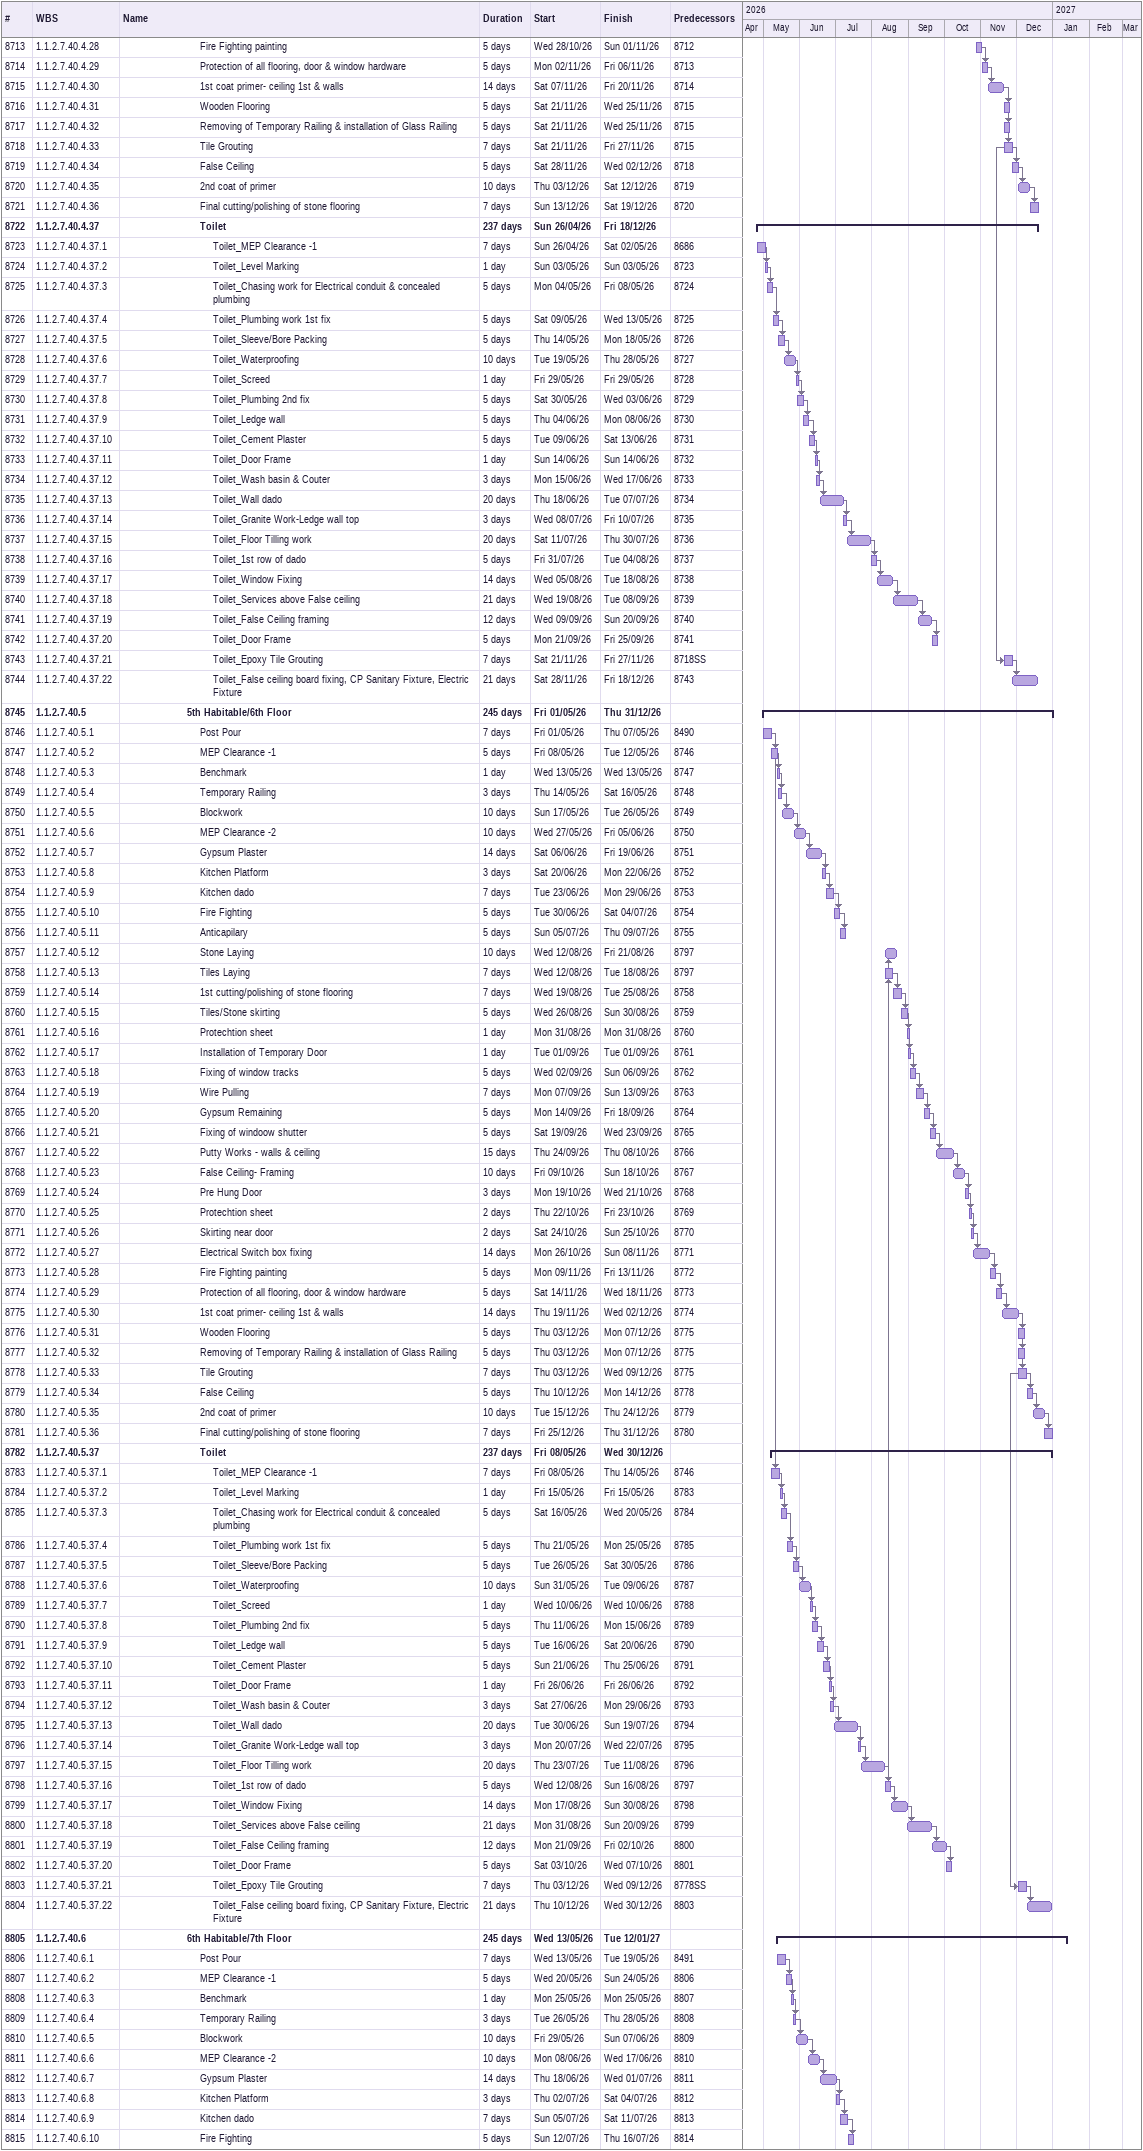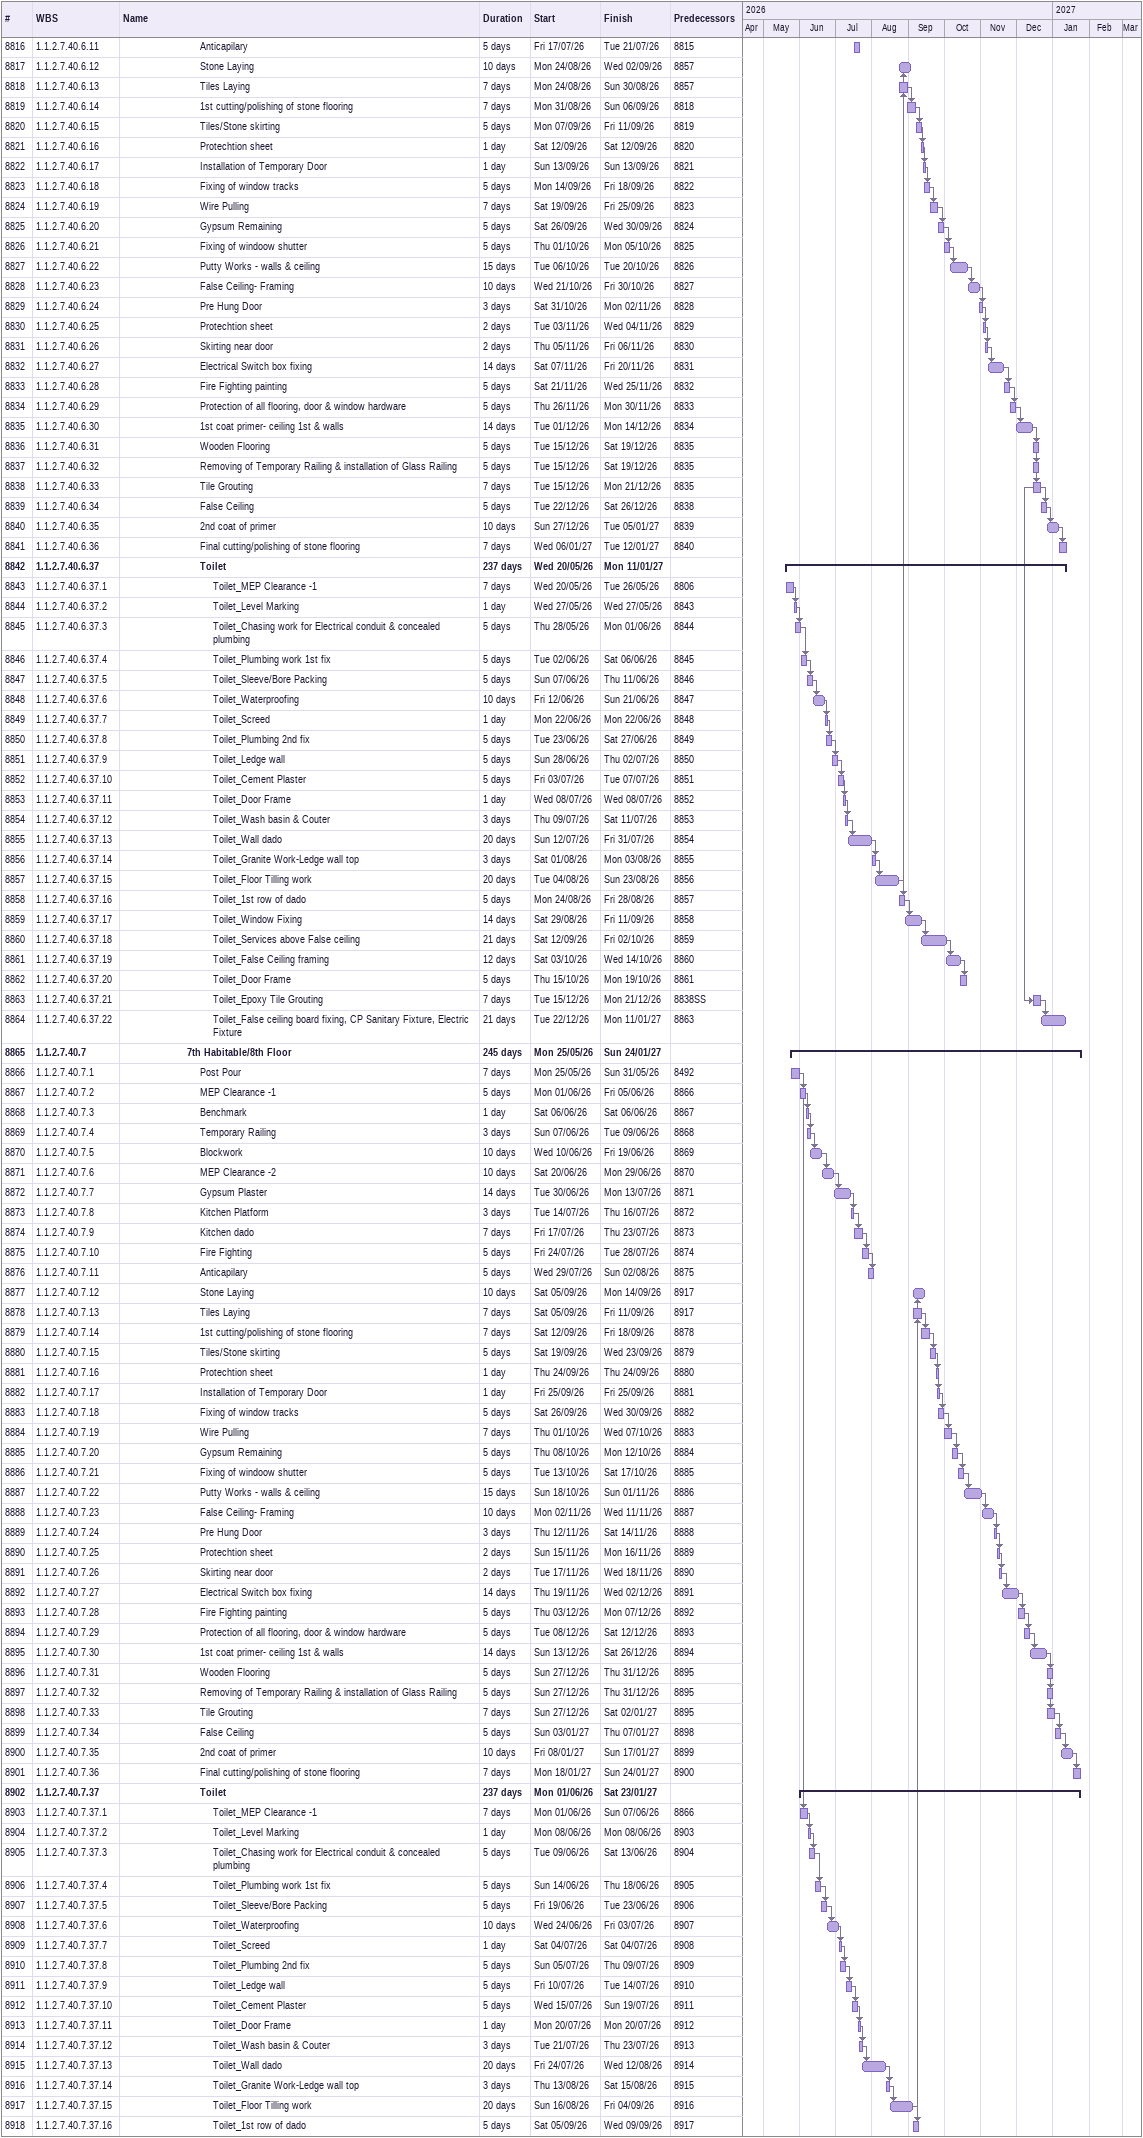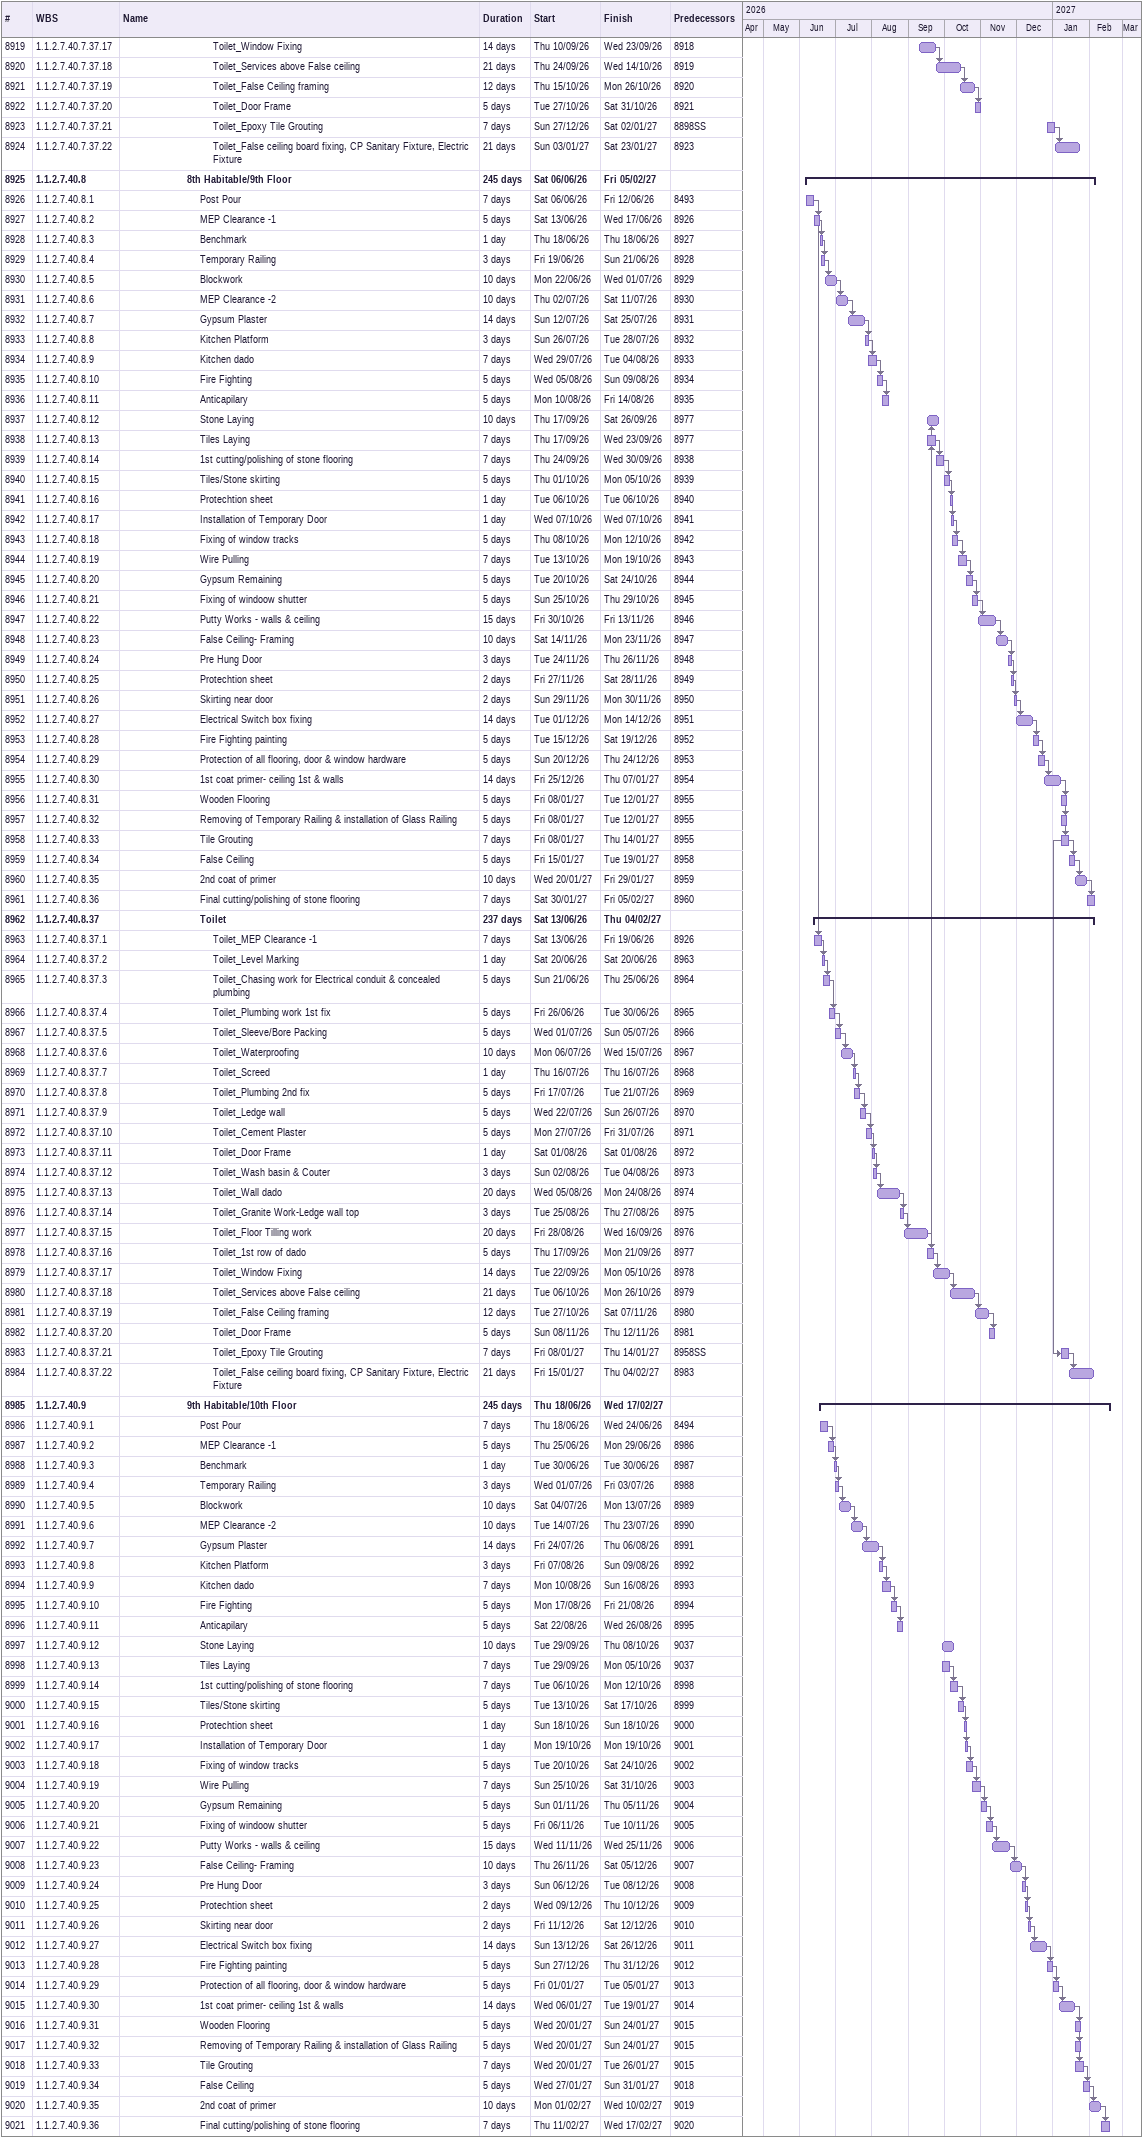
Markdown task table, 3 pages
| ID | WBS | Task | Duration | Start | Finish | Predecessors |
|---|---|---|---|---|---|---|
| 8713 | 1.1.2.7.40.4.28 | Fire Fighting painting | 5d | 2026-10-28 | 2026-11-01 | 8712 |
| 8714 | 1.1.2.7.40.4.29 | Protection of all flooring, door & window hardware | 5d | 2026-11-02 | 2026-11-06 | 8713 |
| 8715 | 1.1.2.7.40.4.30 | 1st coat primer- ceiling 1st & walls | 14d | 2026-11-07 | 2026-11-20 | 8714 |
| 8716 | 1.1.2.7.40.4.31 | Wooden Flooring | 5d | 2026-11-21 | 2026-11-25 | 8715 |
| 8717 | 1.1.2.7.40.4.32 | Removing of Temporary Railing & installation of Glass Railing | 5d | 2026-11-21 | 2026-11-25 | 8715 |
| 8718 | 1.1.2.7.40.4.33 | Tile Grouting | 7d | 2026-11-21 | 2026-11-27 | 8715 |
| 8719 | 1.1.2.7.40.4.34 | False Ceiling | 5d | 2026-11-28 | 2026-12-02 | 8718 |
| 8720 | 1.1.2.7.40.4.35 | 2nd coat of primer | 10d | 2026-12-03 | 2026-12-12 | 8719 |
| 8721 | 1.1.2.7.40.4.36 | Final cutting/polishing of stone flooring | 7d | 2026-12-13 | 2026-12-19 | 8720 |
| 8722 | 1.1.2.7.40.4.37 | **Toilet** | 237d | 2026-04-26 | 2026-12-18 |  |
| 8723 | 1.1.2.7.40.4.37.1 | Toilet_MEP Clearance -1 | 7d | 2026-04-26 | 2026-05-02 | 8686 |
| 8724 | 1.1.2.7.40.4.37.2 | Toilet_Level Marking | 1d | 2026-05-03 | 2026-05-03 | 8723 |
| 8725 | 1.1.2.7.40.4.37.3 | Toilet_Chasing work for Electrical conduit & concealed plumbing | 5d | 2026-05-04 | 2026-05-08 | 8724 |
| 8726 | 1.1.2.7.40.4.37.4 | Toilet_Plumbing work 1st fix | 5d | 2026-05-09 | 2026-05-13 | 8725 |
| 8727 | 1.1.2.7.40.4.37.5 | Toilet_Sleeve/Bore Packing | 5d | 2026-05-14 | 2026-05-18 | 8726 |
| 8728 | 1.1.2.7.40.4.37.6 | Toilet_Waterproofing | 10d | 2026-05-19 | 2026-05-28 | 8727 |
| 8729 | 1.1.2.7.40.4.37.7 | Toilet_Screed | 1d | 2026-05-29 | 2026-05-29 | 8728 |
| 8730 | 1.1.2.7.40.4.37.8 | Toilet_Plumbing 2nd fix | 5d | 2026-05-30 | 2026-06-03 | 8729 |
| 8731 | 1.1.2.7.40.4.37.9 | Toilet_Ledge wall | 5d | 2026-06-04 | 2026-06-08 | 8730 |
| 8732 | 1.1.2.7.40.4.37.10 | Toilet_Cement Plaster | 5d | 2026-06-09 | 2026-06-13 | 8731 |
| 8733 | 1.1.2.7.40.4.37.11 | Toilet_Door Frame | 1d | 2026-06-14 | 2026-06-14 | 8732 |
| 8734 | 1.1.2.7.40.4.37.12 | Toilet_Wash basin & Couter | 3d | 2026-06-15 | 2026-06-17 | 8733 |
| 8735 | 1.1.2.7.40.4.37.13 | Toilet_Wall dado | 20d | 2026-06-18 | 2026-07-07 | 8734 |
| 8736 | 1.1.2.7.40.4.37.14 | Toilet_Granite Work-Ledge wall top | 3d | 2026-07-08 | 2026-07-10 | 8735 |
| 8737 | 1.1.2.7.40.4.37.15 | Toilet_Floor Tilling work | 20d | 2026-07-11 | 2026-07-30 | 8736 |
| 8738 | 1.1.2.7.40.4.37.16 | Toilet_1st row of dado | 5d | 2026-07-31 | 2026-08-04 | 8737 |
| 8739 | 1.1.2.7.40.4.37.17 | Toilet_Window Fixing | 14d | 2026-08-05 | 2026-08-18 | 8738 |
| 8740 | 1.1.2.7.40.4.37.18 | Toilet_Services above False ceiling | 21d | 2026-08-19 | 2026-09-08 | 8739 |
| 8741 | 1.1.2.7.40.4.37.19 | Toilet_False Ceiling framing | 12d | 2026-09-09 | 2026-09-20 | 8740 |
| 8742 | 1.1.2.7.40.4.37.20 | Toilet_Door Frame | 5d | 2026-09-21 | 2026-09-25 | 8741 |
| 8743 | 1.1.2.7.40.4.37.21 | Toilet_Epoxy Tile Grouting | 7d | 2026-11-21 | 2026-11-27 | 8718SS |
| 8744 | 1.1.2.7.40.4.37.22 | Toilet_False ceiling board fixing, CP Sanitary Fixture, Electric Fixture | 21d | 2026-11-28 | 2026-12-18 | 8743 |
| 8745 | 1.1.2.7.40.5 | **5th Habitable/6th Floor** | 245d | 2026-05-01 | 2026-12-31 |  |
| 8746 | 1.1.2.7.40.5.1 | Post Pour | 7d | 2026-05-01 | 2026-05-07 | 8490 |
| 8747 | 1.1.2.7.40.5.2 | MEP Clearance -1 | 5d | 2026-05-08 | 2026-05-12 | 8746 |
| 8748 | 1.1.2.7.40.5.3 | Benchmark | 1d | 2026-05-13 | 2026-05-13 | 8747 |
| 8749 | 1.1.2.7.40.5.4 | Temporary Railing | 3d | 2026-05-14 | 2026-05-16 | 8748 |
| 8750 | 1.1.2.7.40.5.5 | Blockwork | 10d | 2026-05-17 | 2026-05-26 | 8749 |
| 8751 | 1.1.2.7.40.5.6 | MEP Clearance -2 | 10d | 2026-05-27 | 2026-06-05 | 8750 |
| 8752 | 1.1.2.7.40.5.7 | Gypsum Plaster | 14d | 2026-06-06 | 2026-06-19 | 8751 |
| 8753 | 1.1.2.7.40.5.8 | Kitchen Platform | 3d | 2026-06-20 | 2026-06-22 | 8752 |
| 8754 | 1.1.2.7.40.5.9 | Kitchen dado | 7d | 2026-06-23 | 2026-06-29 | 8753 |
| 8755 | 1.1.2.7.40.5.10 | Fire Fighting | 5d | 2026-06-30 | 2026-07-04 | 8754 |
| 8756 | 1.1.2.7.40.5.11 | Anticapilary | 5d | 2026-07-05 | 2026-07-09 | 8755 |
| 8757 | 1.1.2.7.40.5.12 | Stone Laying | 10d | 2026-08-12 | 2026-08-21 | 8797 |
| 8758 | 1.1.2.7.40.5.13 | Tiles Laying | 7d | 2026-08-12 | 2026-08-18 | 8797 |
| 8759 | 1.1.2.7.40.5.14 | 1st cutting/polishing of stone flooring | 7d | 2026-08-19 | 2026-08-25 | 8758 |
| 8760 | 1.1.2.7.40.5.15 | Tiles/Stone skirting | 5d | 2026-08-26 | 2026-08-30 | 8759 |
| 8761 | 1.1.2.7.40.5.16 | Protechtion sheet | 1d | 2026-08-31 | 2026-08-31 | 8760 |
| 8762 | 1.1.2.7.40.5.17 | Installation of Temporary Door | 1d | 2026-09-01 | 2026-09-01 | 8761 |
| 8763 | 1.1.2.7.40.5.18 | Fixing of window tracks | 5d | 2026-09-02 | 2026-09-06 | 8762 |
| 8764 | 1.1.2.7.40.5.19 | Wire Pulling | 7d | 2026-09-07 | 2026-09-13 | 8763 |
| 8765 | 1.1.2.7.40.5.20 | Gypsum Remaining | 5d | 2026-09-14 | 2026-09-18 | 8764 |
| 8766 | 1.1.2.7.40.5.21 | Fixing of windoow shutter | 5d | 2026-09-19 | 2026-09-23 | 8765 |
| 8767 | 1.1.2.7.40.5.22 | Putty Works - walls & ceiling | 15d | 2026-09-24 | 2026-10-08 | 8766 |
| 8768 | 1.1.2.7.40.5.23 | False Ceiling- Framing | 10d | 2026-10-09 | 2026-10-18 | 8767 |
| 8769 | 1.1.2.7.40.5.24 | Pre Hung Door | 3d | 2026-10-19 | 2026-10-21 | 8768 |
| 8770 | 1.1.2.7.40.5.25 | Protechtion sheet | 2d | 2026-10-22 | 2026-10-23 | 8769 |
| 8771 | 1.1.2.7.40.5.26 | Skirting near door | 2d | 2026-10-24 | 2026-10-25 | 8770 |
| 8772 | 1.1.2.7.40.5.27 | Electrical Switch box fixing | 14d | 2026-10-26 | 2026-11-08 | 8771 |
| 8773 | 1.1.2.7.40.5.28 | Fire Fighting painting | 5d | 2026-11-09 | 2026-11-13 | 8772 |
| 8774 | 1.1.2.7.40.5.29 | Protection of all flooring, door & window hardware | 5d | 2026-11-14 | 2026-11-18 | 8773 |
| 8775 | 1.1.2.7.40.5.30 | 1st coat primer- ceiling 1st & walls | 14d | 2026-11-19 | 2026-12-02 | 8774 |
| 8776 | 1.1.2.7.40.5.31 | Wooden Flooring | 5d | 2026-12-03 | 2026-12-07 | 8775 |
| 8777 | 1.1.2.7.40.5.32 | Removing of Temporary Railing & installation of Glass Railing | 5d | 2026-12-03 | 2026-12-07 | 8775 |
| 8778 | 1.1.2.7.40.5.33 | Tile Grouting | 7d | 2026-12-03 | 2026-12-09 | 8775 |
| 8779 | 1.1.2.7.40.5.34 | False Ceiling | 5d | 2026-12-10 | 2026-12-14 | 8778 |
| 8780 | 1.1.2.7.40.5.35 | 2nd coat of primer | 10d | 2026-12-15 | 2026-12-24 | 8779 |
| 8781 | 1.1.2.7.40.5.36 | Final cutting/polishing of stone flooring | 7d | 2026-12-25 | 2026-12-31 | 8780 |
| 8782 | 1.1.2.7.40.5.37 | **Toilet** | 237d | 2026-05-08 | 2026-12-30 |  |
| 8783 | 1.1.2.7.40.5.37.1 | Toilet_MEP Clearance -1 | 7d | 2026-05-08 | 2026-05-14 | 8746 |
| 8784 | 1.1.2.7.40.5.37.2 | Toilet_Level Marking | 1d | 2026-05-15 | 2026-05-15 | 8783 |
| 8785 | 1.1.2.7.40.5.37.3 | Toilet_Chasing work for Electrical conduit & concealed plumbing | 5d | 2026-05-16 | 2026-05-20 | 8784 |
| 8786 | 1.1.2.7.40.5.37.4 | Toilet_Plumbing work 1st fix | 5d | 2026-05-21 | 2026-05-25 | 8785 |
| 8787 | 1.1.2.7.40.5.37.5 | Toilet_Sleeve/Bore Packing | 5d | 2026-05-26 | 2026-05-30 | 8786 |
| 8788 | 1.1.2.7.40.5.37.6 | Toilet_Waterproofing | 10d | 2026-05-31 | 2026-06-09 | 8787 |
| 8789 | 1.1.2.7.40.5.37.7 | Toilet_Screed | 1d | 2026-06-10 | 2026-06-10 | 8788 |
| 8790 | 1.1.2.7.40.5.37.8 | Toilet_Plumbing 2nd fix | 5d | 2026-06-11 | 2026-06-15 | 8789 |
| 8791 | 1.1.2.7.40.5.37.9 | Toilet_Ledge wall | 5d | 2026-06-16 | 2026-06-20 | 8790 |
| 8792 | 1.1.2.7.40.5.37.10 | Toilet_Cement Plaster | 5d | 2026-06-21 | 2026-06-25 | 8791 |
| 8793 | 1.1.2.7.40.5.37.11 | Toilet_Door Frame | 1d | 2026-06-26 | 2026-06-26 | 8792 |
| 8794 | 1.1.2.7.40.5.37.12 | Toilet_Wash basin & Couter | 3d | 2026-06-27 | 2026-06-29 | 8793 |
| 8795 | 1.1.2.7.40.5.37.13 | Toilet_Wall dado | 20d | 2026-06-30 | 2026-07-19 | 8794 |
| 8796 | 1.1.2.7.40.5.37.14 | Toilet_Granite Work-Ledge wall top | 3d | 2026-07-20 | 2026-07-22 | 8795 |
| 8797 | 1.1.2.7.40.5.37.15 | Toilet_Floor Tilling work | 20d | 2026-07-23 | 2026-08-11 | 8796 |
| 8798 | 1.1.2.7.40.5.37.16 | Toilet_1st row of dado | 5d | 2026-08-12 | 2026-08-16 | 8797 |
| 8799 | 1.1.2.7.40.5.37.17 | Toilet_Window Fixing | 14d | 2026-08-17 | 2026-08-30 | 8798 |
| 8800 | 1.1.2.7.40.5.37.18 | Toilet_Services above False ceiling | 21d | 2026-08-31 | 2026-09-20 | 8799 |
| 8801 | 1.1.2.7.40.5.37.19 | Toilet_False Ceiling framing | 12d | 2026-09-21 | 2026-10-02 | 8800 |
| 8802 | 1.1.2.7.40.5.37.20 | Toilet_Door Frame | 5d | 2026-10-03 | 2026-10-07 | 8801 |
| 8803 | 1.1.2.7.40.5.37.21 | Toilet_Epoxy Tile Grouting | 7d | 2026-12-03 | 2026-12-09 | 8778SS |
| 8804 | 1.1.2.7.40.5.37.22 | Toilet_False ceiling board fixing, CP Sanitary Fixture, Electric Fixture | 21d | 2026-12-10 | 2026-12-30 | 8803 |
| 8805 | 1.1.2.7.40.6 | **6th Habitable/7th Floor** | 245d | 2026-05-13 | 2027-01-12 |  |
| 8806 | 1.1.2.7.40.6.1 | Post Pour | 7d | 2026-05-13 | 2026-05-19 | 8491 |
| 8807 | 1.1.2.7.40.6.2 | MEP Clearance -1 | 5d | 2026-05-20 | 2026-05-24 | 8806 |
| 8808 | 1.1.2.7.40.6.3 | Benchmark | 1d | 2026-05-25 | 2026-05-25 | 8807 |
| 8809 | 1.1.2.7.40.6.4 | Temporary Railing | 3d | 2026-05-26 | 2026-05-28 | 8808 |
| 8810 | 1.1.2.7.40.6.5 | Blockwork | 10d | 2026-05-29 | 2026-06-07 | 8809 |
| 8811 | 1.1.2.7.40.6.6 | MEP Clearance -2 | 10d | 2026-06-08 | 2026-06-17 | 8810 |
| 8812 | 1.1.2.7.40.6.7 | Gypsum Plaster | 14d | 2026-06-18 | 2026-07-01 | 8811 |
| 8813 | 1.1.2.7.40.6.8 | Kitchen Platform | 3d | 2026-07-02 | 2026-07-04 | 8812 |
| 8814 | 1.1.2.7.40.6.9 | Kitchen dado | 7d | 2026-07-05 | 2026-07-11 | 8813 |
| 8815 | 1.1.2.7.40.6.10 | Fire Fighting | 5d | 2026-07-12 | 2026-07-16 | 8814 |
| 8816 | 1.1.2.7.40.6.11 | Anticapilary | 5d | 2026-07-17 | 2026-07-21 | 8815 |
| 8817 | 1.1.2.7.40.6.12 | Stone Laying | 10d | 2026-08-24 | 2026-09-02 | 8857 |
| 8818 | 1.1.2.7.40.6.13 | Tiles Laying | 7d | 2026-08-24 | 2026-08-30 | 8857 |
| 8819 | 1.1.2.7.40.6.14 | 1st cutting/polishing of stone flooring | 7d | 2026-08-31 | 2026-09-06 | 8818 |
| 8820 | 1.1.2.7.40.6.15 | Tiles/Stone skirting | 5d | 2026-09-07 | 2026-09-11 | 8819 |
| 8821 | 1.1.2.7.40.6.16 | Protechtion sheet | 1d | 2026-09-12 | 2026-09-12 | 8820 |
| 8822 | 1.1.2.7.40.6.17 | Installation of Temporary Door | 1d | 2026-09-13 | 2026-09-13 | 8821 |
| 8823 | 1.1.2.7.40.6.18 | Fixing of window tracks | 5d | 2026-09-14 | 2026-09-18 | 8822 |
| 8824 | 1.1.2.7.40.6.19 | Wire Pulling | 7d | 2026-09-19 | 2026-09-25 | 8823 |
| 8825 | 1.1.2.7.40.6.20 | Gypsum Remaining | 5d | 2026-09-26 | 2026-09-30 | 8824 |
| 8826 | 1.1.2.7.40.6.21 | Fixing of windoow shutter | 5d | 2026-10-01 | 2026-10-05 | 8825 |
| 8827 | 1.1.2.7.40.6.22 | Putty Works - walls & ceiling | 15d | 2026-10-06 | 2026-10-20 | 8826 |
| 8828 | 1.1.2.7.40.6.23 | False Ceiling- Framing | 10d | 2026-10-21 | 2026-10-30 | 8827 |
| 8829 | 1.1.2.7.40.6.24 | Pre Hung Door | 3d | 2026-10-31 | 2026-11-02 | 8828 |
| 8830 | 1.1.2.7.40.6.25 | Protechtion sheet | 2d | 2026-11-03 | 2026-11-04 | 8829 |
| 8831 | 1.1.2.7.40.6.26 | Skirting near door | 2d | 2026-11-05 | 2026-11-06 | 8830 |
| 8832 | 1.1.2.7.40.6.27 | Electrical Switch box fixing | 14d | 2026-11-07 | 2026-11-20 | 8831 |
| 8833 | 1.1.2.7.40.6.28 | Fire Fighting painting | 5d | 2026-11-21 | 2026-11-25 | 8832 |
| 8834 | 1.1.2.7.40.6.29 | Protection of all flooring, door & window hardware | 5d | 2026-11-26 | 2026-11-30 | 8833 |
| 8835 | 1.1.2.7.40.6.30 | 1st coat primer- ceiling 1st & walls | 14d | 2026-12-01 | 2026-12-14 | 8834 |
| 8836 | 1.1.2.7.40.6.31 | Wooden Flooring | 5d | 2026-12-15 | 2026-12-19 | 8835 |
| 8837 | 1.1.2.7.40.6.32 | Removing of Temporary Railing & installation of Glass Railing | 5d | 2026-12-15 | 2026-12-19 | 8835 |
| 8838 | 1.1.2.7.40.6.33 | Tile Grouting | 7d | 2026-12-15 | 2026-12-21 | 8835 |
| 8839 | 1.1.2.7.40.6.34 | False Ceiling | 5d | 2026-12-22 | 2026-12-26 | 8838 |
| 8840 | 1.1.2.7.40.6.35 | 2nd coat of primer | 10d | 2026-12-27 | 2027-01-05 | 8839 |
| 8841 | 1.1.2.7.40.6.36 | Final cutting/polishing of stone flooring | 7d | 2027-01-06 | 2027-01-12 | 8840 |
| 8842 | 1.1.2.7.40.6.37 | **Toilet** | 237d | 2026-05-20 | 2027-01-11 |  |
| 8843 | 1.1.2.7.40.6.37.1 | Toilet_MEP Clearance -1 | 7d | 2026-05-20 | 2026-05-26 | 8806 |
| 8844 | 1.1.2.7.40.6.37.2 | Toilet_Level Marking | 1d | 2026-05-27 | 2026-05-27 | 8843 |
| 8845 | 1.1.2.7.40.6.37.3 | Toilet_Chasing work for Electrical conduit & concealed plumbing | 5d | 2026-05-28 | 2026-06-01 | 8844 |
| 8846 | 1.1.2.7.40.6.37.4 | Toilet_Plumbing work 1st fix | 5d | 2026-06-02 | 2026-06-06 | 8845 |
| 8847 | 1.1.2.7.40.6.37.5 | Toilet_Sleeve/Bore Packing | 5d | 2026-06-07 | 2026-06-11 | 8846 |
| 8848 | 1.1.2.7.40.6.37.6 | Toilet_Waterproofing | 10d | 2026-06-12 | 2026-06-21 | 8847 |
| 8849 | 1.1.2.7.40.6.37.7 | Toilet_Screed | 1d | 2026-06-22 | 2026-06-22 | 8848 |
| 8850 | 1.1.2.7.40.6.37.8 | Toilet_Plumbing 2nd fix | 5d | 2026-06-23 | 2026-06-27 | 8849 |
| 8851 | 1.1.2.7.40.6.37.9 | Toilet_Ledge wall | 5d | 2026-06-28 | 2026-07-02 | 8850 |
| 8852 | 1.1.2.7.40.6.37.10 | Toilet_Cement Plaster | 5d | 2026-07-03 | 2026-07-07 | 8851 |
| 8853 | 1.1.2.7.40.6.37.11 | Toilet_Door Frame | 1d | 2026-07-08 | 2026-07-08 | 8852 |
| 8854 | 1.1.2.7.40.6.37.12 | Toilet_Wash basin & Couter | 3d | 2026-07-09 | 2026-07-11 | 8853 |
| 8855 | 1.1.2.7.40.6.37.13 | Toilet_Wall dado | 20d | 2026-07-12 | 2026-07-31 | 8854 |
| 8856 | 1.1.2.7.40.6.37.14 | Toilet_Granite Work-Ledge wall top | 3d | 2026-08-01 | 2026-08-03 | 8855 |
| 8857 | 1.1.2.7.40.6.37.15 | Toilet_Floor Tilling work | 20d | 2026-08-04 | 2026-08-23 | 8856 |
| 8858 | 1.1.2.7.40.6.37.16 | Toilet_1st row of dado | 5d | 2026-08-24 | 2026-08-28 | 8857 |
| 8859 | 1.1.2.7.40.6.37.17 | Toilet_Window Fixing | 14d | 2026-08-29 | 2026-09-11 | 8858 |
| 8860 | 1.1.2.7.40.6.37.18 | Toilet_Services above False ceiling | 21d | 2026-09-12 | 2026-10-02 | 8859 |
| 8861 | 1.1.2.7.40.6.37.19 | Toilet_False Ceiling framing | 12d | 2026-10-03 | 2026-10-14 | 8860 |
| 8862 | 1.1.2.7.40.6.37.20 | Toilet_Door Frame | 5d | 2026-10-15 | 2026-10-19 | 8861 |
| 8863 | 1.1.2.7.40.6.37.21 | Toilet_Epoxy Tile Grouting | 7d | 2026-12-15 | 2026-12-21 | 8838SS |
| 8864 | 1.1.2.7.40.6.37.22 | Toilet_False ceiling board fixing, CP Sanitary Fixture, Electric Fixture | 21d | 2026-12-22 | 2027-01-11 | 8863 |
| 8865 | 1.1.2.7.40.7 | **7th Habitable/8th Floor** | 245d | 2026-05-25 | 2027-01-24 |  |
| 8866 | 1.1.2.7.40.7.1 | Post Pour | 7d | 2026-05-25 | 2026-05-31 | 8492 |
| 8867 | 1.1.2.7.40.7.2 | MEP Clearance -1 | 5d | 2026-06-01 | 2026-06-05 | 8866 |
| 8868 | 1.1.2.7.40.7.3 | Benchmark | 1d | 2026-06-06 | 2026-06-06 | 8867 |
| 8869 | 1.1.2.7.40.7.4 | Temporary Railing | 3d | 2026-06-07 | 2026-06-09 | 8868 |
| 8870 | 1.1.2.7.40.7.5 | Blockwork | 10d | 2026-06-10 | 2026-06-19 | 8869 |
| 8871 | 1.1.2.7.40.7.6 | MEP Clearance -2 | 10d | 2026-06-20 | 2026-06-29 | 8870 |
| 8872 | 1.1.2.7.40.7.7 | Gypsum Plaster | 14d | 2026-06-30 | 2026-07-13 | 8871 |
| 8873 | 1.1.2.7.40.7.8 | Kitchen Platform | 3d | 2026-07-14 | 2026-07-16 | 8872 |
| 8874 | 1.1.2.7.40.7.9 | Kitchen dado | 7d | 2026-07-17 | 2026-07-23 | 8873 |
| 8875 | 1.1.2.7.40.7.10 | Fire Fighting | 5d | 2026-07-24 | 2026-07-28 | 8874 |
| 8876 | 1.1.2.7.40.7.11 | Anticapilary | 5d | 2026-07-29 | 2026-08-02 | 8875 |
| 8877 | 1.1.2.7.40.7.12 | Stone Laying | 10d | 2026-09-05 | 2026-09-14 | 8917 |
| 8878 | 1.1.2.7.40.7.13 | Tiles Laying | 7d | 2026-09-05 | 2026-09-11 | 8917 |
| 8879 | 1.1.2.7.40.7.14 | 1st cutting/polishing of stone flooring | 7d | 2026-09-12 | 2026-09-18 | 8878 |
| 8880 | 1.1.2.7.40.7.15 | Tiles/Stone skirting | 5d | 2026-09-19 | 2026-09-23 | 8879 |
| 8881 | 1.1.2.7.40.7.16 | Protechtion sheet | 1d | 2026-09-24 | 2026-09-24 | 8880 |
| 8882 | 1.1.2.7.40.7.17 | Installation of Temporary Door | 1d | 2026-09-25 | 2026-09-25 | 8881 |
| 8883 | 1.1.2.7.40.7.18 | Fixing of window tracks | 5d | 2026-09-26 | 2026-09-30 | 8882 |
| 8884 | 1.1.2.7.40.7.19 | Wire Pulling | 7d | 2026-10-01 | 2026-10-07 | 8883 |
| 8885 | 1.1.2.7.40.7.20 | Gypsum Remaining | 5d | 2026-10-08 | 2026-10-12 | 8884 |
| 8886 | 1.1.2.7.40.7.21 | Fixing of windoow shutter | 5d | 2026-10-13 | 2026-10-17 | 8885 |
| 8887 | 1.1.2.7.40.7.22 | Putty Works - walls & ceiling | 15d | 2026-10-18 | 2026-11-01 | 8886 |
| 8888 | 1.1.2.7.40.7.23 | False Ceiling- Framing | 10d | 2026-11-02 | 2026-11-11 | 8887 |
| 8889 | 1.1.2.7.40.7.24 | Pre Hung Door | 3d | 2026-11-12 | 2026-11-14 | 8888 |
| 8890 | 1.1.2.7.40.7.25 | Protechtion sheet | 2d | 2026-11-15 | 2026-11-16 | 8889 |
| 8891 | 1.1.2.7.40.7.26 | Skirting near door | 2d | 2026-11-17 | 2026-11-18 | 8890 |
| 8892 | 1.1.2.7.40.7.27 | Electrical Switch box fixing | 14d | 2026-11-19 | 2026-12-02 | 8891 |
| 8893 | 1.1.2.7.40.7.28 | Fire Fighting painting | 5d | 2026-12-03 | 2026-12-07 | 8892 |
| 8894 | 1.1.2.7.40.7.29 | Protection of all flooring, door & window hardware | 5d | 2026-12-08 | 2026-12-12 | 8893 |
| 8895 | 1.1.2.7.40.7.30 | 1st coat primer- ceiling 1st & walls | 14d | 2026-12-13 | 2026-12-26 | 8894 |
| 8896 | 1.1.2.7.40.7.31 | Wooden Flooring | 5d | 2026-12-27 | 2026-12-31 | 8895 |
| 8897 | 1.1.2.7.40.7.32 | Removing of Temporary Railing & installation of Glass Railing | 5d | 2026-12-27 | 2026-12-31 | 8895 |
| 8898 | 1.1.2.7.40.7.33 | Tile Grouting | 7d | 2026-12-27 | 2027-01-02 | 8895 |
| 8899 | 1.1.2.7.40.7.34 | False Ceiling | 5d | 2027-01-03 | 2027-01-07 | 8898 |
| 8900 | 1.1.2.7.40.7.35 | 2nd coat of primer | 10d | 2027-01-08 | 2027-01-17 | 8899 |
| 8901 | 1.1.2.7.40.7.36 | Final cutting/polishing of stone flooring | 7d | 2027-01-18 | 2027-01-24 | 8900 |
| 8902 | 1.1.2.7.40.7.37 | **Toilet** | 237d | 2026-06-01 | 2027-01-23 |  |
| 8903 | 1.1.2.7.40.7.37.1 | Toilet_MEP Clearance -1 | 7d | 2026-06-01 | 2026-06-07 | 8866 |
| 8904 | 1.1.2.7.40.7.37.2 | Toilet_Level Marking | 1d | 2026-06-08 | 2026-06-08 | 8903 |
| 8905 | 1.1.2.7.40.7.37.3 | Toilet_Chasing work for Electrical conduit & concealed plumbing | 5d | 2026-06-09 | 2026-06-13 | 8904 |
| 8906 | 1.1.2.7.40.7.37.4 | Toilet_Plumbing work 1st fix | 5d | 2026-06-14 | 2026-06-18 | 8905 |
| 8907 | 1.1.2.7.40.7.37.5 | Toilet_Sleeve/Bore Packing | 5d | 2026-06-19 | 2026-06-23 | 8906 |
| 8908 | 1.1.2.7.40.7.37.6 | Toilet_Waterproofing | 10d | 2026-06-24 | 2026-07-03 | 8907 |
| 8909 | 1.1.2.7.40.7.37.7 | Toilet_Screed | 1d | 2026-07-04 | 2026-07-04 | 8908 |
| 8910 | 1.1.2.7.40.7.37.8 | Toilet_Plumbing 2nd fix | 5d | 2026-07-05 | 2026-07-09 | 8909 |
| 8911 | 1.1.2.7.40.7.37.9 | Toilet_Ledge wall | 5d | 2026-07-10 | 2026-07-14 | 8910 |
| 8912 | 1.1.2.7.40.7.37.10 | Toilet_Cement Plaster | 5d | 2026-07-15 | 2026-07-19 | 8911 |
| 8913 | 1.1.2.7.40.7.37.11 | Toilet_Door Frame | 1d | 2026-07-20 | 2026-07-20 | 8912 |
| 8914 | 1.1.2.7.40.7.37.12 | Toilet_Wash basin & Couter | 3d | 2026-07-21 | 2026-07-23 | 8913 |
| 8915 | 1.1.2.7.40.7.37.13 | Toilet_Wall dado | 20d | 2026-07-24 | 2026-08-12 | 8914 |
| 8916 | 1.1.2.7.40.7.37.14 | Toilet_Granite Work-Ledge wall top | 3d | 2026-08-13 | 2026-08-15 | 8915 |
| 8917 | 1.1.2.7.40.7.37.15 | Toilet_Floor Tilling work | 20d | 2026-08-16 | 2026-09-04 | 8916 |
| 8918 | 1.1.2.7.40.7.37.16 | Toilet_1st row of dado | 5d | 2026-09-05 | 2026-09-09 | 8917 |
| 8919 | 1.1.2.7.40.7.37.17 | Toilet_Window Fixing | 14d | 2026-09-10 | 2026-09-23 | 8918 |
| 8920 | 1.1.2.7.40.7.37.18 | Toilet_Services above False ceiling | 21d | 2026-09-24 | 2026-10-14 | 8919 |
| 8921 | 1.1.2.7.40.7.37.19 | Toilet_False Ceiling framing | 12d | 2026-10-15 | 2026-10-26 | 8920 |
| 8922 | 1.1.2.7.40.7.37.20 | Toilet_Door Frame | 5d | 2026-10-27 | 2026-10-31 | 8921 |
| 8923 | 1.1.2.7.40.7.37.21 | Toilet_Epoxy Tile Grouting | 7d | 2026-12-27 | 2027-01-02 | 8898SS |
| 8924 | 1.1.2.7.40.7.37.22 | Toilet_False ceiling board fixing, CP Sanitary Fixture, Electric Fixture | 21d | 2027-01-03 | 2027-01-23 | 8923 |
| 8925 | 1.1.2.7.40.8 | **8th Habitable/9th Floor** | 245d | 2026-06-06 | 2027-02-05 |  |
| 8926 | 1.1.2.7.40.8.1 | Post Pour | 7d | 2026-06-06 | 2026-06-12 | 8493 |
| 8927 | 1.1.2.7.40.8.2 | MEP Clearance -1 | 5d | 2026-06-13 | 2026-06-17 | 8926 |
| 8928 | 1.1.2.7.40.8.3 | Benchmark | 1d | 2026-06-18 | 2026-06-18 | 8927 |
| 8929 | 1.1.2.7.40.8.4 | Temporary Railing | 3d | 2026-06-19 | 2026-06-21 | 8928 |
| 8930 | 1.1.2.7.40.8.5 | Blockwork | 10d | 2026-06-22 | 2026-07-01 | 8929 |
| 8931 | 1.1.2.7.40.8.6 | MEP Clearance -2 | 10d | 2026-07-02 | 2026-07-11 | 8930 |
| 8932 | 1.1.2.7.40.8.7 | Gypsum Plaster | 14d | 2026-07-12 | 2026-07-25 | 8931 |
| 8933 | 1.1.2.7.40.8.8 | Kitchen Platform | 3d | 2026-07-26 | 2026-07-28 | 8932 |
| 8934 | 1.1.2.7.40.8.9 | Kitchen dado | 7d | 2026-07-29 | 2026-08-04 | 8933 |
| 8935 | 1.1.2.7.40.8.10 | Fire Fighting | 5d | 2026-08-05 | 2026-08-09 | 8934 |
| 8936 | 1.1.2.7.40.8.11 | Anticapilary | 5d | 2026-08-10 | 2026-08-14 | 8935 |
| 8937 | 1.1.2.7.40.8.12 | Stone Laying | 10d | 2026-09-17 | 2026-09-26 | 8977 |
| 8938 | 1.1.2.7.40.8.13 | Tiles Laying | 7d | 2026-09-17 | 2026-09-23 | 8977 |
| 8939 | 1.1.2.7.40.8.14 | 1st cutting/polishing of stone flooring | 7d | 2026-09-24 | 2026-09-30 | 8938 |
| 8940 | 1.1.2.7.40.8.15 | Tiles/Stone skirting | 5d | 2026-10-01 | 2026-10-05 | 8939 |
| 8941 | 1.1.2.7.40.8.16 | Protechtion sheet | 1d | 2026-10-06 | 2026-10-06 | 8940 |
| 8942 | 1.1.2.7.40.8.17 | Installation of Temporary Door | 1d | 2026-10-07 | 2026-10-07 | 8941 |
| 8943 | 1.1.2.7.40.8.18 | Fixing of window tracks | 5d | 2026-10-08 | 2026-10-12 | 8942 |
| 8944 | 1.1.2.7.40.8.19 | Wire Pulling | 7d | 2026-10-13 | 2026-10-19 | 8943 |
| 8945 | 1.1.2.7.40.8.20 | Gypsum Remaining | 5d | 2026-10-20 | 2026-10-24 | 8944 |
| 8946 | 1.1.2.7.40.8.21 | Fixing of windoow shutter | 5d | 2026-10-25 | 2026-10-29 | 8945 |
| 8947 | 1.1.2.7.40.8.22 | Putty Works - walls & ceiling | 15d | 2026-10-30 | 2026-11-13 | 8946 |
| 8948 | 1.1.2.7.40.8.23 | False Ceiling- Framing | 10d | 2026-11-14 | 2026-11-23 | 8947 |
| 8949 | 1.1.2.7.40.8.24 | Pre Hung Door | 3d | 2026-11-24 | 2026-11-26 | 8948 |
| 8950 | 1.1.2.7.40.8.25 | Protechtion sheet | 2d | 2026-11-27 | 2026-11-28 | 8949 |
| 8951 | 1.1.2.7.40.8.26 | Skirting near door | 2d | 2026-11-29 | 2026-11-30 | 8950 |
| 8952 | 1.1.2.7.40.8.27 | Electrical Switch box fixing | 14d | 2026-12-01 | 2026-12-14 | 8951 |
| 8953 | 1.1.2.7.40.8.28 | Fire Fighting painting | 5d | 2026-12-15 | 2026-12-19 | 8952 |
| 8954 | 1.1.2.7.40.8.29 | Protection of all flooring, door & window hardware | 5d | 2026-12-20 | 2026-12-24 | 8953 |
| 8955 | 1.1.2.7.40.8.30 | 1st coat primer- ceiling 1st & walls | 14d | 2026-12-25 | 2027-01-07 | 8954 |
| 8956 | 1.1.2.7.40.8.31 | Wooden Flooring | 5d | 2027-01-08 | 2027-01-12 | 8955 |
| 8957 | 1.1.2.7.40.8.32 | Removing of Temporary Railing & installation of Glass Railing | 5d | 2027-01-08 | 2027-01-12 | 8955 |
| 8958 | 1.1.2.7.40.8.33 | Tile Grouting | 7d | 2027-01-08 | 2027-01-14 | 8955 |
| 8959 | 1.1.2.7.40.8.34 | False Ceiling | 5d | 2027-01-15 | 2027-01-19 | 8958 |
| 8960 | 1.1.2.7.40.8.35 | 2nd coat of primer | 10d | 2027-01-20 | 2027-01-29 | 8959 |
| 8961 | 1.1.2.7.40.8.36 | Final cutting/polishing of stone flooring | 7d | 2027-01-30 | 2027-02-05 | 8960 |
| 8962 | 1.1.2.7.40.8.37 | **Toilet** | 237d | 2026-06-13 | 2027-02-04 |  |
| 8963 | 1.1.2.7.40.8.37.1 | Toilet_MEP Clearance -1 | 7d | 2026-06-13 | 2026-06-19 | 8926 |
| 8964 | 1.1.2.7.40.8.37.2 | Toilet_Level Marking | 1d | 2026-06-20 | 2026-06-20 | 8963 |
| 8965 | 1.1.2.7.40.8.37.3 | Toilet_Chasing work for Electrical conduit & concealed plumbing | 5d | 2026-06-21 | 2026-06-25 | 8964 |
| 8966 | 1.1.2.7.40.8.37.4 | Toilet_Plumbing work 1st fix | 5d | 2026-06-26 | 2026-06-30 | 8965 |
| 8967 | 1.1.2.7.40.8.37.5 | Toilet_Sleeve/Bore Packing | 5d | 2026-07-01 | 2026-07-05 | 8966 |
| 8968 | 1.1.2.7.40.8.37.6 | Toilet_Waterproofing | 10d | 2026-07-06 | 2026-07-15 | 8967 |
| 8969 | 1.1.2.7.40.8.37.7 | Toilet_Screed | 1d | 2026-07-16 | 2026-07-16 | 8968 |
| 8970 | 1.1.2.7.40.8.37.8 | Toilet_Plumbing 2nd fix | 5d | 2026-07-17 | 2026-07-21 | 8969 |
| 8971 | 1.1.2.7.40.8.37.9 | Toilet_Ledge wall | 5d | 2026-07-22 | 2026-07-26 | 8970 |
| 8972 | 1.1.2.7.40.8.37.10 | Toilet_Cement Plaster | 5d | 2026-07-27 | 2026-07-31 | 8971 |
| 8973 | 1.1.2.7.40.8.37.11 | Toilet_Door Frame | 1d | 2026-08-01 | 2026-08-01 | 8972 |
| 8974 | 1.1.2.7.40.8.37.12 | Toilet_Wash basin & Couter | 3d | 2026-08-02 | 2026-08-04 | 8973 |
| 8975 | 1.1.2.7.40.8.37.13 | Toilet_Wall dado | 20d | 2026-08-05 | 2026-08-24 | 8974 |
| 8976 | 1.1.2.7.40.8.37.14 | Toilet_Granite Work-Ledge wall top | 3d | 2026-08-25 | 2026-08-27 | 8975 |
| 8977 | 1.1.2.7.40.8.37.15 | Toilet_Floor Tilling work | 20d | 2026-08-28 | 2026-09-16 | 8976 |
| 8978 | 1.1.2.7.40.8.37.16 | Toilet_1st row of dado | 5d | 2026-09-17 | 2026-09-21 | 8977 |
| 8979 | 1.1.2.7.40.8.37.17 | Toilet_Window Fixing | 14d | 2026-09-22 | 2026-10-05 | 8978 |
| 8980 | 1.1.2.7.40.8.37.18 | Toilet_Services above False ceiling | 21d | 2026-10-06 | 2026-10-26 | 8979 |
| 8981 | 1.1.2.7.40.8.37.19 | Toilet_False Ceiling framing | 12d | 2026-10-27 | 2026-11-07 | 8980 |
| 8982 | 1.1.2.7.40.8.37.20 | Toilet_Door Frame | 5d | 2026-11-08 | 2026-11-12 | 8981 |
| 8983 | 1.1.2.7.40.8.37.21 | Toilet_Epoxy Tile Grouting | 7d | 2027-01-08 | 2027-01-14 | 8958SS |
| 8984 | 1.1.2.7.40.8.37.22 | Toilet_False ceiling board fixing, CP Sanitary Fixture, Electric Fixture | 21d | 2027-01-15 | 2027-02-04 | 8983 |
| 8985 | 1.1.2.7.40.9 | **9th Habitable/10th Floor** | 245d | 2026-06-18 | 2027-02-17 |  |
| 8986 | 1.1.2.7.40.9.1 | Post Pour | 7d | 2026-06-18 | 2026-06-24 | 8494 |
| 8987 | 1.1.2.7.40.9.2 | MEP Clearance -1 | 5d | 2026-06-25 | 2026-06-29 | 8986 |
| 8988 | 1.1.2.7.40.9.3 | Benchmark | 1d | 2026-06-30 | 2026-06-30 | 8987 |
| 8989 | 1.1.2.7.40.9.4 | Temporary Railing | 3d | 2026-07-01 | 2026-07-03 | 8988 |
| 8990 | 1.1.2.7.40.9.5 | Blockwork | 10d | 2026-07-04 | 2026-07-13 | 8989 |
| 8991 | 1.1.2.7.40.9.6 | MEP Clearance -2 | 10d | 2026-07-14 | 2026-07-23 | 8990 |
| 8992 | 1.1.2.7.40.9.7 | Gypsum Plaster | 14d | 2026-07-24 | 2026-08-06 | 8991 |
| 8993 | 1.1.2.7.40.9.8 | Kitchen Platform | 3d | 2026-08-07 | 2026-08-09 | 8992 |
| 8994 | 1.1.2.7.40.9.9 | Kitchen dado | 7d | 2026-08-10 | 2026-08-16 | 8993 |
| 8995 | 1.1.2.7.40.9.10 | Fire Fighting | 5d | 2026-08-17 | 2026-08-21 | 8994 |
| 8996 | 1.1.2.7.40.9.11 | Anticapilary | 5d | 2026-08-22 | 2026-08-26 | 8995 |
| 8997 | 1.1.2.7.40.9.12 | Stone Laying | 10d | 2026-09-29 | 2026-10-08 | 9037 |
| 8998 | 1.1.2.7.40.9.13 | Tiles Laying | 7d | 2026-09-29 | 2026-10-05 | 9037 |
| 8999 | 1.1.2.7.40.9.14 | 1st cutting/polishing of stone flooring | 7d | 2026-10-06 | 2026-10-12 | 8998 |
| 9000 | 1.1.2.7.40.9.15 | Tiles/Stone skirting | 5d | 2026-10-13 | 2026-10-17 | 8999 |
| 9001 | 1.1.2.7.40.9.16 | Protechtion sheet | 1d | 2026-10-18 | 2026-10-18 | 9000 |
| 9002 | 1.1.2.7.40.9.17 | Installation of Temporary Door | 1d | 2026-10-19 | 2026-10-19 | 9001 |
| 9003 | 1.1.2.7.40.9.18 | Fixing of window tracks | 5d | 2026-10-20 | 2026-10-24 | 9002 |
| 9004 | 1.1.2.7.40.9.19 | Wire Pulling | 7d | 2026-10-25 | 2026-10-31 | 9003 |
| 9005 | 1.1.2.7.40.9.20 | Gypsum Remaining | 5d | 2026-11-01 | 2026-11-05 | 9004 |
| 9006 | 1.1.2.7.40.9.21 | Fixing of windoow shutter | 5d | 2026-11-06 | 2026-11-10 | 9005 |
| 9007 | 1.1.2.7.40.9.22 | Putty Works - walls & ceiling | 15d | 2026-11-11 | 2026-11-25 | 9006 |
| 9008 | 1.1.2.7.40.9.23 | False Ceiling- Framing | 10d | 2026-11-26 | 2026-12-05 | 9007 |
| 9009 | 1.1.2.7.40.9.24 | Pre Hung Door | 3d | 2026-12-06 | 2026-12-08 | 9008 |
| 9010 | 1.1.2.7.40.9.25 | Protechtion sheet | 2d | 2026-12-09 | 2026-12-10 | 9009 |
| 9011 | 1.1.2.7.40.9.26 | Skirting near door | 2d | 2026-12-11 | 2026-12-12 | 9010 |
| 9012 | 1.1.2.7.40.9.27 | Electrical Switch box fixing | 14d | 2026-12-13 | 2026-12-26 | 9011 |
| 9013 | 1.1.2.7.40.9.28 | Fire Fighting painting | 5d | 2026-12-27 | 2026-12-31 | 9012 |
| 9014 | 1.1.2.7.40.9.29 | Protection of all flooring, door & window hardware | 5d | 2027-01-01 | 2027-01-05 | 9013 |
| 9015 | 1.1.2.7.40.9.30 | 1st coat primer- ceiling 1st & walls | 14d | 2027-01-06 | 2027-01-19 | 9014 |
| 9016 | 1.1.2.7.40.9.31 | Wooden Flooring | 5d | 2027-01-20 | 2027-01-24 | 9015 |
| 9017 | 1.1.2.7.40.9.32 | Removing of Temporary Railing & installation of Glass Railing | 5d | 2027-01-20 | 2027-01-24 | 9015 |
| 9018 | 1.1.2.7.40.9.33 | Tile Grouting | 7d | 2027-01-20 | 2027-01-26 | 9015 |
| 9019 | 1.1.2.7.40.9.34 | False Ceiling | 5d | 2027-01-27 | 2027-01-31 | 9018 |
| 9020 | 1.1.2.7.40.9.35 | 2nd coat of primer | 10d | 2027-02-01 | 2027-02-10 | 9019 |
| 9021 | 1.1.2.7.40.9.36 | Final cutting/polishing of stone flooring | 7d | 2027-02-11 | 2027-02-17 | 9020 |
